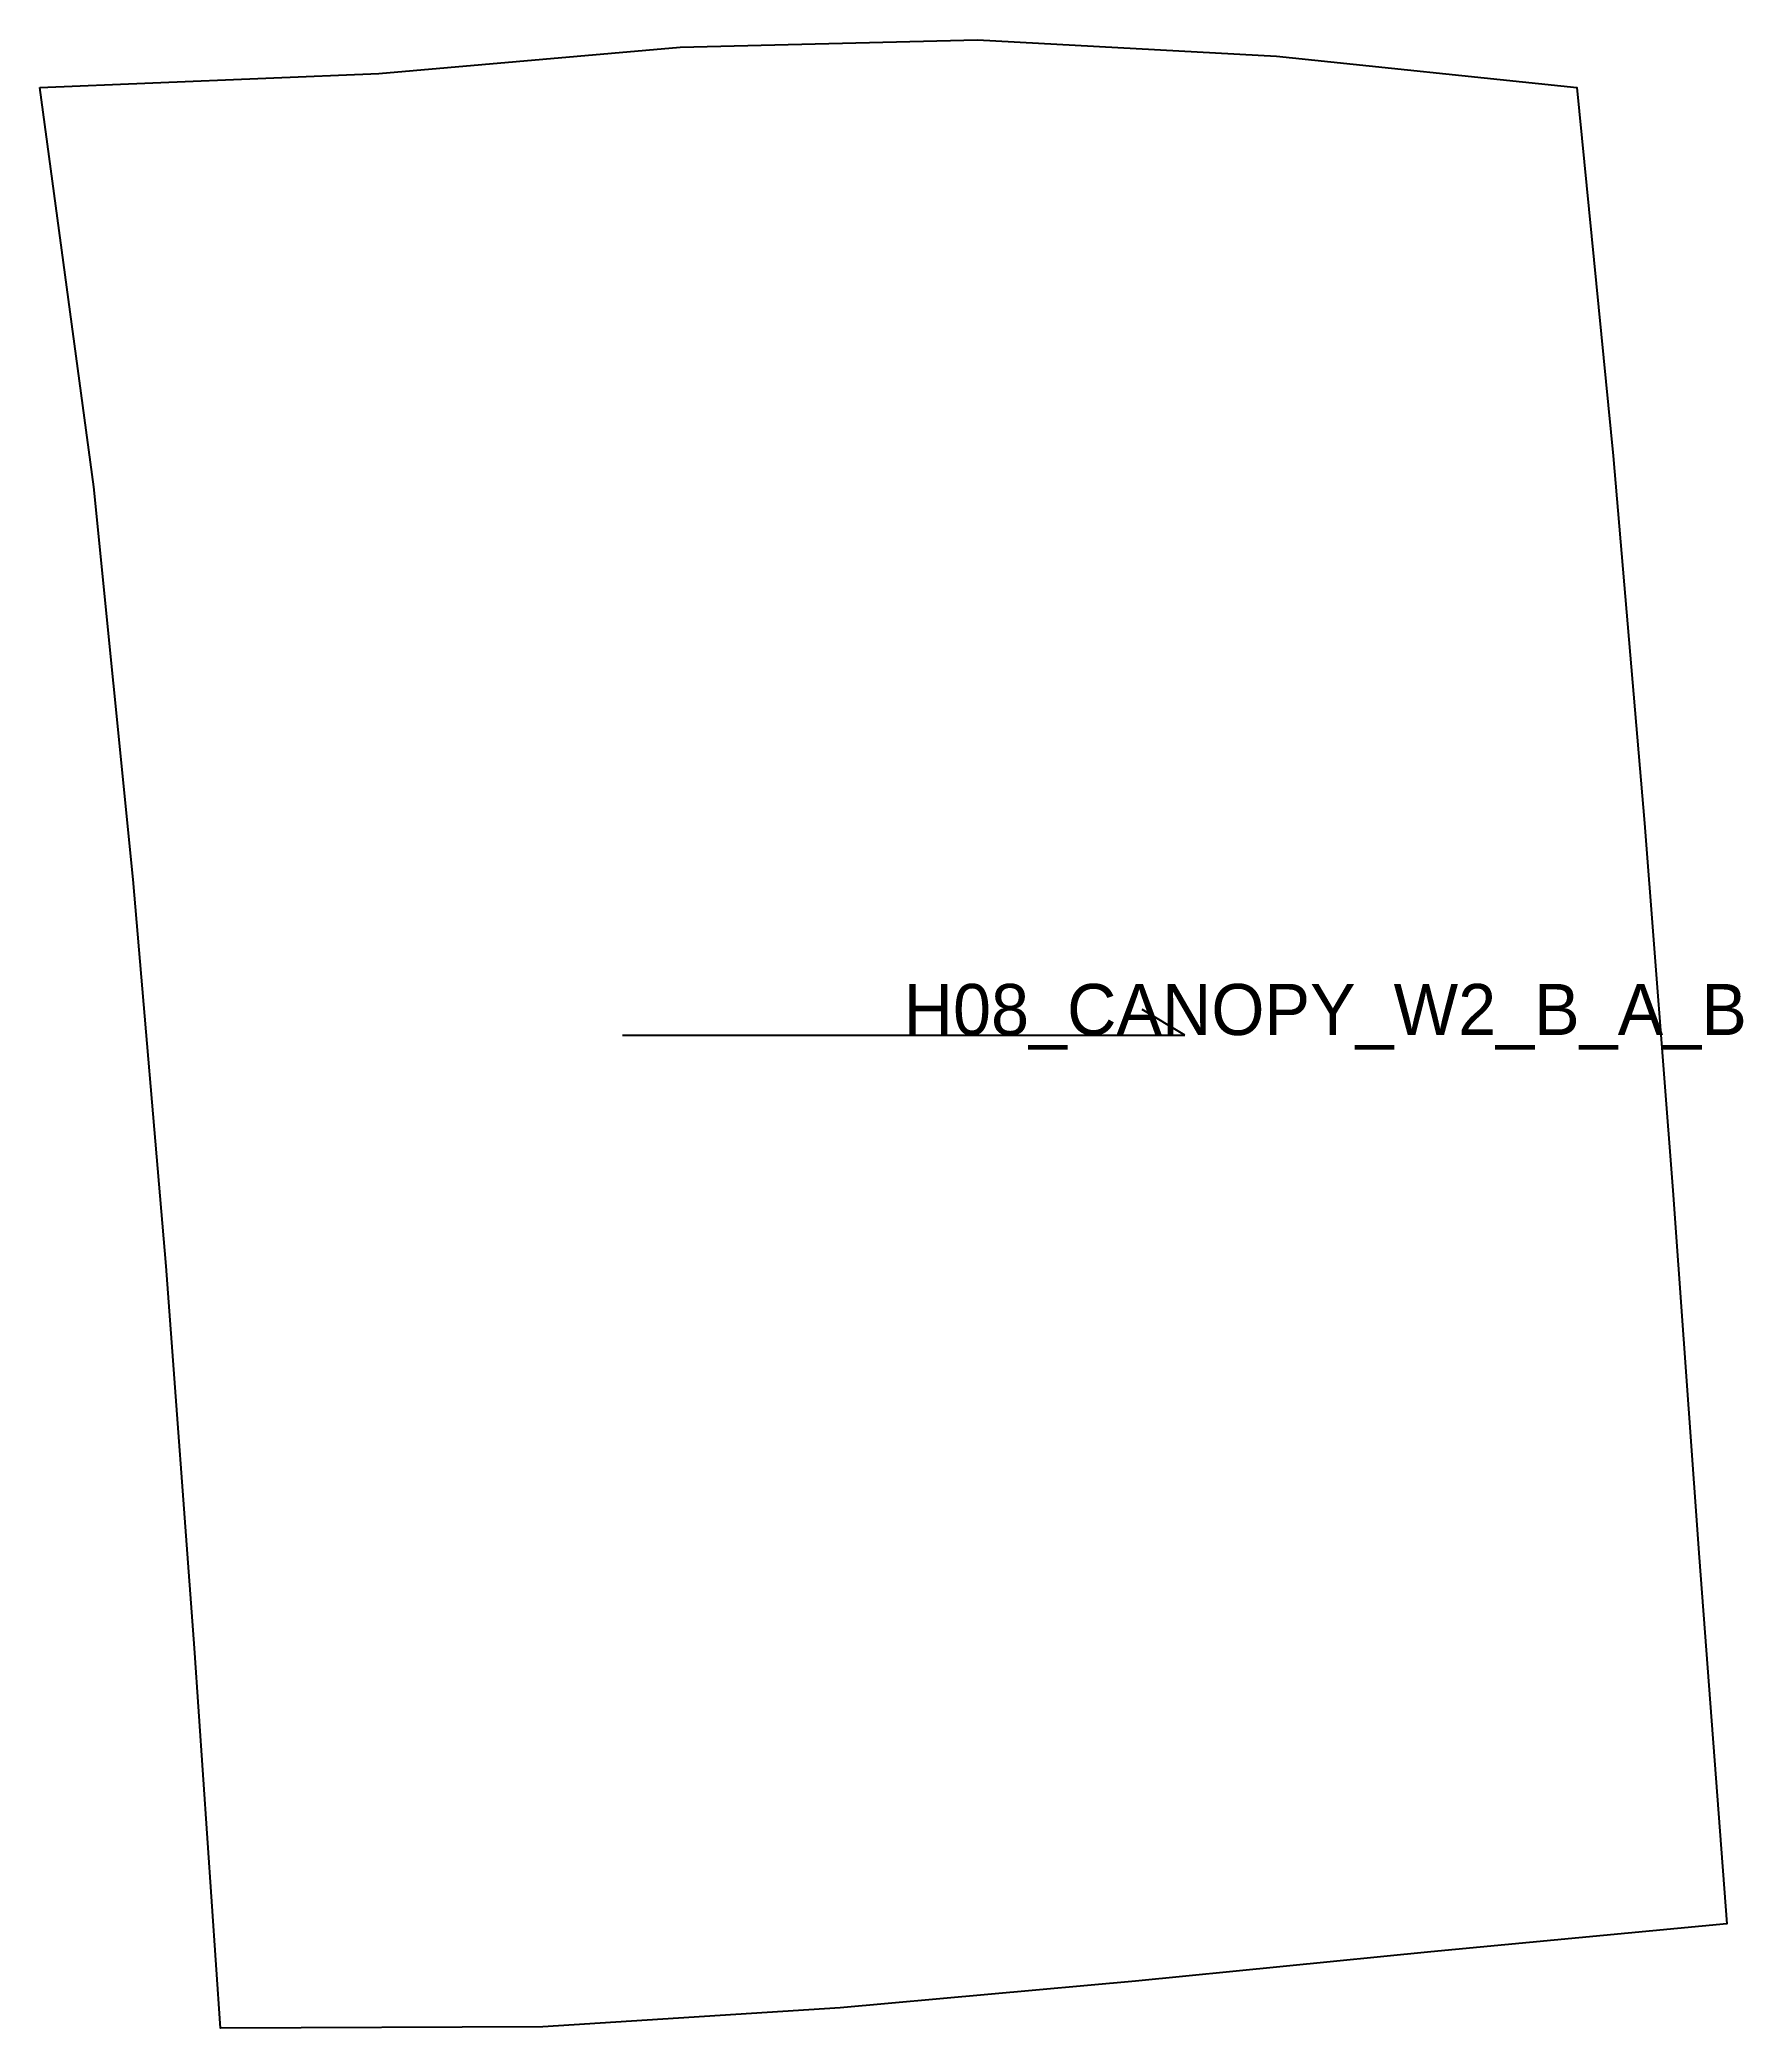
# Model space of a CAD drawing. Header units: millimetres. Extents: x 0 to 200, y -228 to 6.
import ezdxf

# ---------------------------------------------------------------- set-up
doc = ezdxf.new("R2010")
doc.units = ezdxf.units.MM
for name, color, linetype in [('CUT', 1, 'Continuous'), ('GRAIN', 3, 'Continuous'), ('LABEL', 7, 'Continuous'), ('SEW', 5, 'Continuous')]:
    doc.layers.add(name, color=color, linetype=linetype)

msp = doc.modelspace()

# ---------------------------------------------------------------- linework, layer by layer
at = {"layer": 'CUT'}
msp.add_lwpolyline([(0, 0), (39.8, 1.65), (75.21, 4.74), (110.1, 5.6), (145.21, 3.68), (180.48, 0), (184.74, -43.23), (188.44, -86.39), (191.75, -129.5), (194.84, -172.57), (198.09, -215.6), (163.32, -218.89), (128.65, -222.33), (94, -225.47), (59.08, -227.68), (21.24, -227.86), (18.18, -183.24), (14.83, -138.37), (10.97, -92.99), (6.34, -46.89), (0, 0)], close=True, dxfattribs=at)
at = {"layer": 'GRAIN'}
for p, q in [((134.45, -111.25), (129.45, -108.25)), ((68.42, -111.25), (134.45, -111.25))]:
    msp.add_line(p, q, dxfattribs=at)
at = {"layer": 'SEW'}
msp.add_lwpolyline([(0, 0), (39.8, 1.65), (75.21, 4.74), (110.1, 5.6), (145.21, 3.68), (180.48, 0), (184.74, -43.23), (188.44, -86.39), (191.75, -129.5), (194.84, -172.57), (198.09, -215.6), (163.32, -218.89), (128.65, -222.33), (94, -225.47), (59.08, -227.68), (21.24, -227.86), (18.18, -183.24), (14.83, -138.37), (10.97, -92.99), (6.34, -46.89)], close=True, dxfattribs=at)

# ---------------------------------------------------------------- texts
at = {"layer": 'LABEL'}
msp.add_text('H08_CANOPY_W2_B_A_B', height=6, dxfattribs=at).set_placement((101.44, -111.25))

doc.saveas('drawing.dxf')
